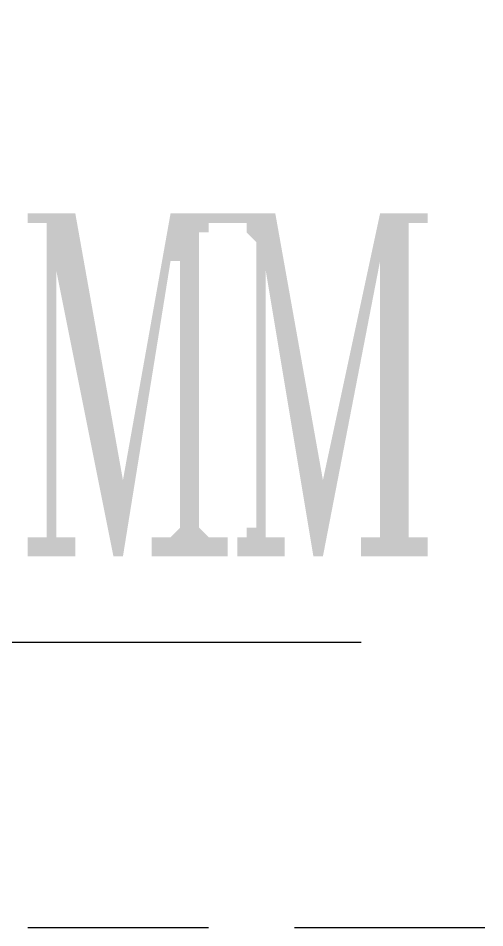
# Model space of a CAD drawing. Header units: inches. Extents: x 11 to 286, y 6 to 196.
# Drawn here: x 181.751 to 183.825, y 79.685 to 83.728 of the extents above; entities that cross this region are included whole.
import ezdxf

# ---------------------------------------------------------------- set-up
doc = ezdxf.new("R2010")
doc.units = ezdxf.units.IN
doc.header["$MEASUREMENT"] = 0
doc.layers.add('PDF_几何图形', color=7, linetype='Continuous')
doc.layers.add('PDF_实体填充', color=7, linetype='Continuous', true_color=0xffffff)

msp = doc.modelspace()

# ---------------------------------------------------------------- hatches: boundary and pattern name
at = {"layer": 'PDF_实体填充', "transparency": 33554559}
for points in [[(182.5554, 81.4634), (182.5978, 81.4211), (182.6401, 81.4211), (182.6824, 81.4211), (182.6824, 81.3364), (182.3438, 81.3364), (182.3438, 81.4211), (182.3861, 81.4211), (182.4284, 81.4211), (182.4708, 81.4634), (182.4708, 82.6488), (182.4284, 82.6488), (182.2168, 81.3364), (182.1744, 81.3364), (181.9204, 82.6064), (181.9204, 81.4634), (181.9204, 81.4211), (181.9628, 81.4211), (182.0051, 81.4211), (182.0051, 81.3364), (181.7934, 81.3364), (181.7934, 81.4211), (181.8358, 81.4211), (181.8781, 81.4211), (181.8781, 81.4634), (181.8781, 82.7334), (181.8781, 82.7758), (181.8781, 82.8181), (181.8358, 82.8181), (181.7934, 82.8181), (181.7934, 82.8604), (182.0051, 82.8604), (182.2168, 81.6751), (182.4284, 82.8604), (182.6824, 82.8604), (182.6824, 82.8181), (182.6401, 82.8181), (182.5978, 82.8181), (182.5978, 82.7758), (182.5554, 82.7758), (182.5554, 82.7334)], [(183.4868, 81.4634), (183.4868, 81.4211), (183.5291, 81.4211), (183.5714, 81.4211), (183.5714, 81.3364), (183.2751, 81.3364), (183.2751, 81.4211), (183.3174, 81.4211), (183.3598, 81.4211), (183.3598, 81.4634), (183.3598, 82.6488), (183.1058, 81.3364), (183.0634, 81.3364), (182.8518, 82.6064), (182.8518, 81.4634), (182.8518, 81.4211), (182.8941, 81.4211), (182.9364, 81.4211), (182.9364, 81.3364), (182.7248, 81.3364), (182.7248, 81.4211), (182.7671, 81.4211), (182.7671, 81.4634), (182.8094, 81.4634), (182.8094, 82.7334), (182.7671, 82.7758), (182.7671, 82.8181), (182.7248, 82.8181), (182.6824, 82.8181), (182.6824, 82.8604), (182.8941, 82.8604), (183.1058, 81.6751), (183.3598, 82.8604), (183.5714, 82.8604), (183.5714, 82.8181), (183.5291, 82.8181), (183.4868, 82.8181), (183.4868, 82.7758), (183.4868, 82.7334)]]:
    msp.add_hatch(color=7, dxfattribs=at).paths.add_polyline_path(points, flags=0)

# ---------------------------------------------------------------- linework, layer by layer
at = {"layer": 'PDF_几何图形'}
for p, q in [((182.5978, 79.6854), (181.7934, 79.6854)), ((183.8254, 79.6854), (182.9788, 79.6854))]:
    msp.add_line(p, q, dxfattribs=at)
msp.add_lwpolyline([(175.4434, 90.1418), (175.4434, 80.9554), (183.2751, 80.9554)], dxfattribs=at)

doc.saveas('drawing.dxf')
